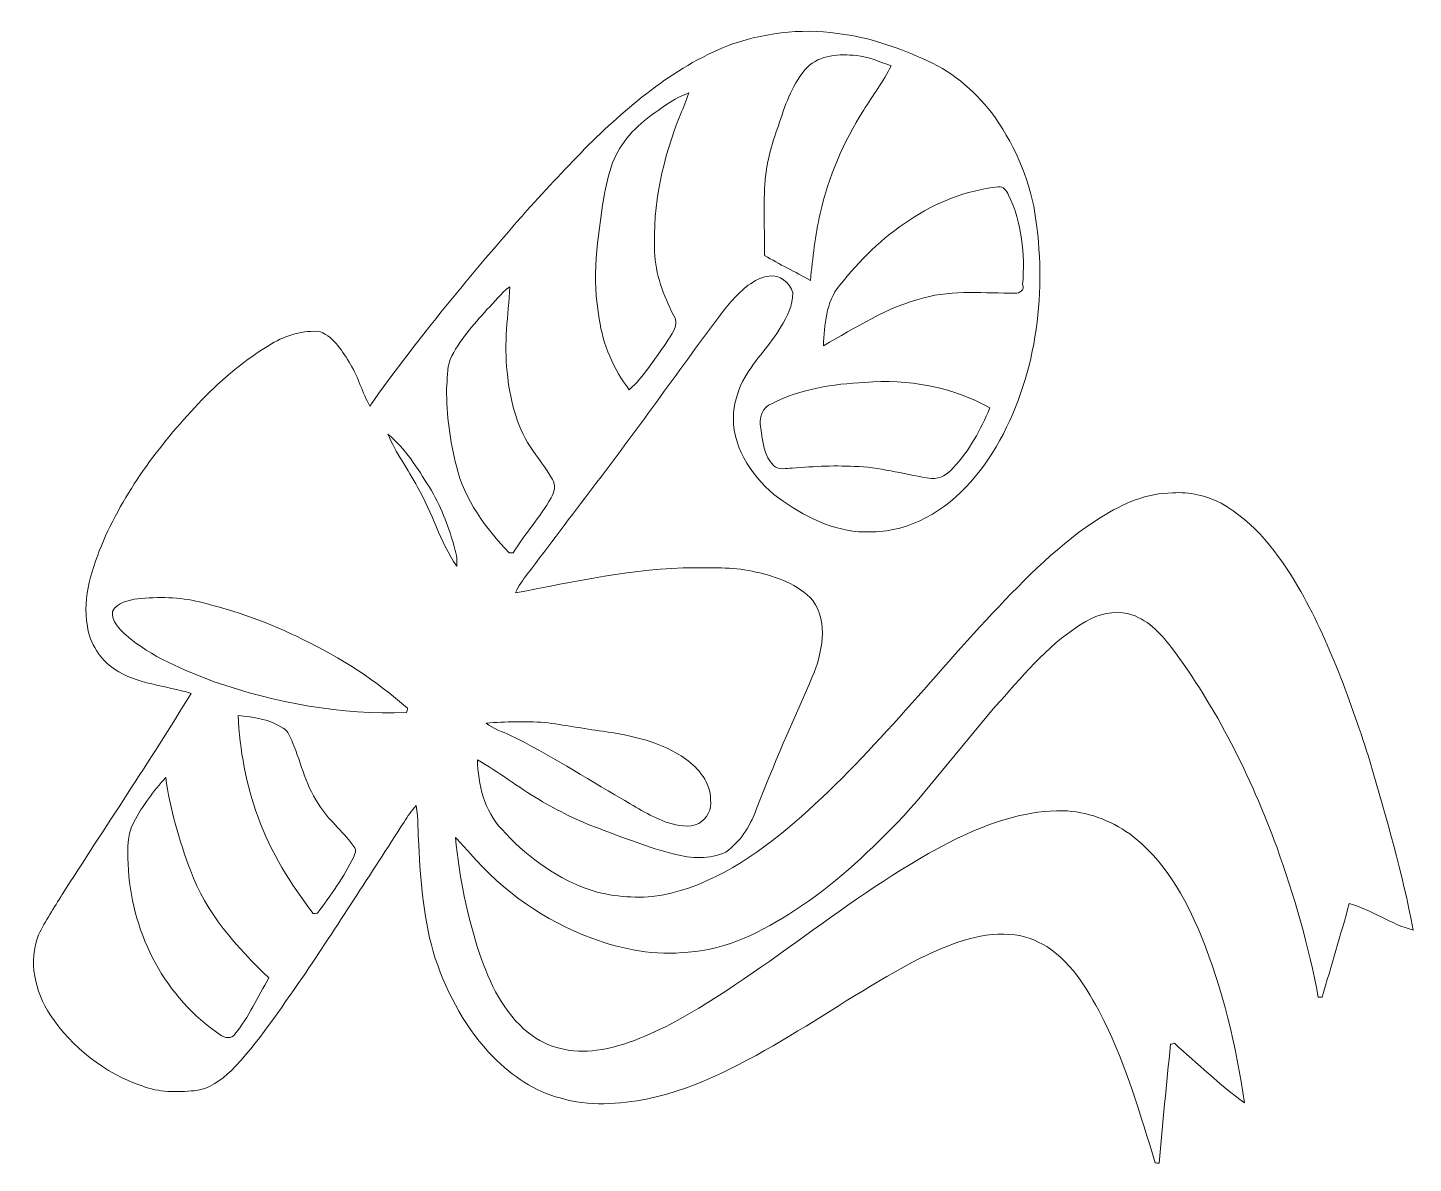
# Model space of a CAD drawing. Header units: centimetres. Extents: x -16.4 to 16.3, y -13.3 to 13.4.
import ezdxf

# ---------------------------------------------------------------- set-up
doc = ezdxf.new("R2010")
doc.units = ezdxf.units.CM
doc.header["$MEASUREMENT"] = 0
doc.layers.add('Layer 1', color=7, linetype='Continuous')

msp = doc.modelspace()

# ---------------------------------------------------------------- linework, layer by layer
at = {"layer": 'Layer 1', "color": 8, "lineweight": 9}
for points, knots in [([(0.22262, 13.05336), (1.0654, 13.33276), (1.98086, 13.43295), (2.85893, 13.27279), (2.85893, 13.27279), (3.54296, 13.17966), (4.19207, 12.93307), (4.81825, 12.65225), (4.81825, 12.65225), (5.45996, 12.36721), (5.99794, 11.88038), (6.4114, 11.3184), (6.4114, 11.3184), (6.90529, 10.59662), (7.26688, 9.77041), (7.37413, 8.89729), (7.37413, 8.89729), (7.62989, 7.08119), (7.37025, 5.15007), (6.43927, 3.55128), (6.43927, 3.55128), (5.97113, 2.78364), (5.33543, 2.06468), (4.47606, 1.73801), (4.47606, 1.73801), (4.07283, 1.5662), (3.62974, 1.5274), (3.19653, 1.54363), (3.19653, 1.54363), (2.45147, 1.61171), (1.77413, 1.98001), (1.18958, 2.42663), (1.18958, 2.42663), (0.63255, 2.90217), (0.18134, 3.59926), (0.24096, 4.35773), (0.24096, 4.35773), (0.26777, 4.64807), (0.36232, 4.92888), (0.5059, 5.18218), (0.5059, 5.18218), (0.74755, 5.6094), (1.11162, 5.95124), (1.35644, 6.37634), (1.35644, 6.37634), (1.50602, 6.61905), (1.64537, 6.88751), (1.63796, 7.18102), (1.63796, 7.18102), (1.56811, 7.41597), (1.33704, 7.61917), (1.07881, 7.5719), (1.07881, 7.5719), (0.89395, 7.56837), (0.73344, 7.45795), (0.58704, 7.35777), (0.58704, 7.35777), (0.32069, 7.15527), (0.10585, 6.89422), (-0.09382, 6.62822), (-0.09382, 6.62822), (-1.09783, 5.28978), (-2.05492, 3.91641), (-3.07762, 2.59173), (-3.07762, 2.59173), (-3.59514, 1.90981), (-4.10597, 1.22295), (-4.62737, 0.54385), (-4.62737, 0.54385), (-4.72791, 0.4038), (-4.8401, 0.26728), (-4.90042, 0.10359), (-4.90042, 0.10359), (-3.5066, 0.36394), (-2.11136, 0.69202), (-0.68508, 0.69731), (-0.68508, 0.69731), (-0.20107, 0.69696), (0.29106, 0.71389), (0.76519, 0.5936), (0.76519, 0.5936), (1.25731, 0.49023), (1.76214, 0.30432), (2.11139, -0.07316), (2.11139, -0.07316), (2.48392, -0.60691), (2.32905, -1.32022), (2.09834, -1.87938), (2.09834, -1.87938), (1.64184, -2.92254), (1.17512, -3.96182), (0.76731, -5.02545), (0.76731, -5.02545), (0.62408, -5.40751), (0.39618, -5.77404), (0.05505, -6.00829), (0.05505, -6.00829), (-0.32172, -6.19491), (-0.75987, -6.15681), (-1.15604, -6.0605), (-1.15604, -6.0605), (-1.76881, -5.90598), (-2.35548, -5.66856), (-2.94674, -5.44949), (-2.94674, -5.44949), (-3.43357, -5.26675), (-3.90418, -5.04168), (-4.34797, -4.77039), (-4.34797, -4.77039), (-4.84786, -4.48147), (-5.298, -4.11493), (-5.80389, -3.83588), (-5.80389, -3.83588), (-5.78801, -4.41973), (-5.63843, -5.03497), (-5.22851, -5.47242), (-5.22851, -5.47242), (-4.68276, -6.0672), (-4.02271, -6.57273), (-3.26353, -6.8606), (-3.26353, -6.8606), (-2.75871, -7.04792), (-2.2119, -7.09767), (-1.67744, -7.06027), (-1.67744, -7.06027), (-0.46953, -6.90117), (0.59339, -6.21749), (1.51026, -5.45372), (1.51026, -5.45372), (3.30731, -3.94701), (4.75264, -2.08399), (6.3479, -0.3776), (6.3479, -0.3776), (7.13636, 0.44825), (7.93822, 1.28186), (8.914, 1.889), (8.914, 1.889), (9.42059, 2.20685), (9.9928, 2.46684), (10.6031, 2.46049), (10.6031, 2.46049), (10.99716, 2.49683), (11.3898, 2.39206), (11.74116, 2.21884), (11.74116, 2.21884), (12.53562, 1.77611), (13.10077, 1.02716), (13.55374, 0.25705), (13.55374, 0.25705), (14.30304, -1.04365), (14.80821, -2.4664), (15.26153, -3.89233), (15.26153, -3.89233), (15.64465, -5.19902), (16.02106, -6.5117), (16.27718, -7.85014), (16.27718, -7.85014), (15.74766, -7.71009), (15.29505, -7.37177), (14.76729, -7.22467), (14.76729, -7.22467), (14.56303, -7.96162), (14.34114, -8.69327), (14.12876, -9.42776), (14.12876, -9.42776), (14.10478, -9.42812), (14.0568, -9.42917), (14.03316, -9.42952), (14.03316, -9.42952), (13.81691, -8.22302), (13.46343, -7.04404), (13.05456, -5.88976), (13.05456, -5.88976), (12.43966, -4.21829), (11.63745, -2.60539), (10.56783, -1.17664), (10.56783, -1.17664), (10.30183, -0.84009), (9.98927, -0.49719), (9.55712, -0.3896), (9.55712, -0.3896), (9.21175, -0.30987), (8.85368, -0.39454), (8.55276, -0.56951), (8.55276, -0.56951), (7.74525, -1.04047), (7.13459, -1.76614), (6.52499, -2.45934), (6.52499, -2.45934), (5.68785, -3.39068), (4.95619, -4.41197), (4.09718, -5.32355), (4.09718, -5.32355), (3.35423, -6.08025), (2.57953, -6.81827), (1.67888, -7.38589), (1.67888, -7.38589), (0.92711, -7.8826), (0.08891, -8.31475), (-0.8276, -8.3666), (-0.8276, -8.3666), (-1.59983, -8.46326), (-2.38194, -8.30522), (-3.10655, -8.0417), (-3.10655, -8.0417), (-4.21109, -7.63142), (-5.20522, -6.93433), (-5.97463, -6.04286), (-5.97463, -6.04286), (-6.08434, -5.91339), (-6.1997, -5.78851), (-6.31929, -5.66892), (-6.31929, -5.66892), (-6.23604, -6.59778), (-6.03742, -7.51606), (-5.7545, -8.40435), (-5.7545, -8.40435), (-5.50932, -9.09862), (-5.18829, -9.80665), (-4.59562, -10.27302), (-4.59562, -10.27302), (-4.15042, -10.63673), (-3.55599, -10.76655), (-2.99225, -10.68506), (-2.99225, -10.68506), (-2.28846, -10.58664), (-1.63793, -10.27478), (-1.01599, -9.94599), (-1.01599, -9.94599), (1.31693, -8.62237), (3.29884, -6.73395), (5.73548, -5.58319), (5.73548, -5.58319), (6.44985, -5.26322), (7.21926, -5.02545), (8.00913, -5.03427), (8.00913, -5.03427), (8.57639, -5.05156), (9.12532, -5.25476), (9.58675, -5.58072), (9.58675, -5.58072), (10.39003, -6.17656), (10.89767, -7.0765), (11.27338, -7.98489), (11.27338, -7.98489), (11.78526, -9.24502), (12.10241, -10.57994), (12.29185, -11.92437), (12.29185, -11.92437), (11.71083, -11.49398), (11.17743, -11.00115), (10.64085, -10.51749), (10.64085, -10.51749), (10.61863, -10.52384), (10.57418, -10.53619), (10.55195, -10.54254), (10.55195, -10.54254), (10.45176, -11.4767), (10.36639, -12.41262), (10.2856, -13.34924), (10.2856, -13.34924), (10.26197, -13.34677), (10.21469, -13.34219), (10.19106, -13.34007), (10.19106, -13.34007), (9.83123, -12.21083), (9.51619, -11.05901), (8.98209, -9.99538), (8.98209, -9.99538), (8.64942, -9.33463), (8.26701, -8.65483), (7.63307, -8.23926), (7.63307, -8.23926), (7.36601, -8.0865), (7.07003, -7.95774), (6.75747, -7.95386), (6.75747, -7.95386), (6.00888, -7.89318), (5.30191, -8.2001), (4.64186, -8.51407), (4.64186, -8.51407), (3.57859, -9.05629), (2.59293, -9.73397), (1.56917, -10.34463), (1.56917, -10.34463), (0.5186, -10.9687), (-0.5736, -11.56948), (-1.77834, -11.83089), (-1.77834, -11.83089), (-2.45849, -11.96071), (-3.17746, -12.01115), (-3.84844, -11.80901), (-3.84844, -11.80901), (-4.45698, -11.66226), (-4.98262, -11.2862), (-5.41971, -10.84981), (-5.41971, -10.84981), (-6.06, -10.20035), (-6.50556, -9.37908), (-6.79554, -8.51936), (-6.79554, -8.51936), (-7.06895, -7.65576), (-7.14127, -6.74383), (-7.18819, -5.84425), (-7.18819, -5.84425), (-7.21112, -5.53415), (-7.19418, -5.22054), (-7.2478, -4.91397), (-7.2478, -4.91397), (-7.35646, -5.0325), (-7.44571, -5.16656), (-7.53356, -5.30062), (-7.53356, -5.30062), (-8.32237, -6.53075), (-9.11929, -7.75524), (-9.92927, -8.97127), (-9.92927, -8.97127), (-10.46726, -9.72022), (-10.96326, -10.50726), (-11.61272, -11.16802), (-11.61272, -11.16802), (-11.85508, -11.39203), (-12.14119, -11.60722), (-12.48162, -11.63686), (-12.48162, -11.63686), (-12.8926, -11.67425), (-13.32334, -11.67954), (-13.71352, -11.52644), (-13.71352, -11.52644), (-14.59581, -11.22446), (-15.36628, -10.62192), (-15.8831, -9.84722), (-15.8831, -9.84722), (-16.23482, -9.30217), (-16.41227, -8.58321), (-16.15544, -7.96443), (-16.15544, -7.96443), (-15.99775, -7.63001), (-15.78961, -7.32239), (-15.59629, -7.00841), (-15.59629, -7.00841), (-14.58946, -5.42479), (-13.53501, -3.87116), (-12.55887, -2.26814), (-12.55887, -2.26814), (-13.15966, -2.07623), (-13.82711, -2.05471), (-14.36545, -1.6977), (-14.36545, -1.6977), (-14.70235, -1.46134), (-14.95282, -1.09198), (-15.00292, -0.67817), (-15.00292, -0.67817), (-15.12921, 0.01469), (-14.88862, 0.70155), (-14.6258, 1.33231), (-14.6258, 1.33231), (-14.07794, 2.57832), (-13.24467, 3.68075), (-12.30135, 4.65408), (-12.30135, 4.65408), (-11.81204, 5.16067), (-11.2663, 5.6161), (-10.66199, 5.97876), (-10.66199, 5.97876), (-10.31521, 6.17914), (-9.91163, 6.31213), (-9.50805, 6.26274), (-9.50805, 6.26274), (-9.17009, 6.11952), (-8.97924, 5.79037), (-8.79721, 5.49192), (-8.79721, 5.49192), (-8.60353, 5.185), (-8.5238, 4.82305), (-8.34106, 4.51049), (-8.34106, 4.51049), (-7.19806, 6.11987), (-5.93688, 7.64105), (-4.63337, 9.12201), (-4.63337, 9.12201), (-4.16171, 9.64905), (-3.6724, 10.15988), (-3.18204, 10.66929), (-3.18204, 10.66929), (-2.1865, 11.63625), (-1.0943, 12.56265), (0.22262, 13.05336), (0.22262, 13.05336), (0.22262, 13.05336), (0.22262, 13.05336), (0.22262, 13.05336)], [0, 0, 0, 0, 0.01010101, 0.01010101, 0.01010101, 0.01010101, 0.02020202, 0.02020202, 0.02020202, 0.02020202, 0.03030303, 0.03030303, 0.03030303, 0.03030303, 0.04040404, 0.04040404, 0.04040404, 0.04040404, 0.05050505, 0.05050505, 0.05050505, 0.05050505, 0.06060606, 0.06060606, 0.06060606, 0.06060606, 0.07070707, 0.07070707, 0.07070707, 0.07070707, 0.08080808, 0.08080808, 0.08080808, 0.08080808, 0.09090909, 0.09090909, 0.09090909, 0.09090909, 0.1010101, 0.1010101, 0.1010101, 0.1010101, 0.11111111, 0.11111111, 0.11111111, 0.11111111, 0.12121212, 0.12121212, 0.12121212, 0.12121212, 0.13131313, 0.13131313, 0.13131313, 0.13131313, 0.14141414, 0.14141414, 0.14141414, 0.14141414, 0.15151515, 0.15151515, 0.15151515, 0.15151515, 0.16161616, 0.16161616, 0.16161616, 0.16161616, 0.17171717, 0.17171717, 0.17171717, 0.17171717, 0.18181818, 0.18181818, 0.18181818, 0.18181818, 0.19191919, 0.19191919, 0.19191919, 0.19191919, 0.2020202, 0.2020202, 0.2020202, 0.2020202, 0.21212121, 0.21212121, 0.21212121, 0.21212121, 0.22222222, 0.22222222, 0.22222222, 0.22222222, 0.23232323, 0.23232323, 0.23232323, 0.23232323, 0.24242424, 0.24242424, 0.24242424, 0.24242424, 0.25252525, 0.25252525, 0.25252525, 0.25252525, 0.26262626, 0.26262626, 0.26262626, 0.26262626, 0.27272727, 0.27272727, 0.27272727, 0.27272727, 0.28282828, 0.28282828, 0.28282828, 0.28282828, 0.29292929, 0.29292929, 0.29292929, 0.29292929, 0.3030303, 0.3030303, 0.3030303, 0.3030303, 0.31313131, 0.31313131, 0.31313131, 0.31313131, 0.32323232, 0.32323232, 0.32323232, 0.32323232, 0.33333333, 0.33333333, 0.33333333, 0.33333333, 0.34343434, 0.34343434, 0.34343434, 0.34343434, 0.35353535, 0.35353535, 0.35353535, 0.35353535, 0.36363636, 0.36363636, 0.36363636, 0.36363636, 0.37373737, 0.37373737, 0.37373737, 0.37373737, 0.38383838, 0.38383838, 0.38383838, 0.38383838, 0.39393939, 0.39393939, 0.39393939, 0.39393939, 0.4040404, 0.4040404, 0.4040404, 0.4040404, 0.41414141, 0.41414141, 0.41414141, 0.41414141, 0.42424242, 0.42424242, 0.42424242, 0.42424242, 0.43434343, 0.43434343, 0.43434343, 0.43434343, 0.44444444, 0.44444444, 0.44444444, 0.44444444, 0.45454545, 0.45454545, 0.45454545, 0.45454545, 0.46464646, 0.46464646, 0.46464646, 0.46464646, 0.47474747, 0.47474747, 0.47474747, 0.47474747, 0.48484848, 0.48484848, 0.48484848, 0.48484848, 0.49494949, 0.49494949, 0.49494949, 0.49494949, 0.50505051, 0.50505051, 0.50505051, 0.50505051, 0.51515152, 0.51515152, 0.51515152, 0.51515152, 0.52525253, 0.52525253, 0.52525253, 0.52525253, 0.53535354, 0.53535354, 0.53535354, 0.53535354, 0.54545455, 0.54545455, 0.54545455, 0.54545455, 0.55555556, 0.55555556, 0.55555556, 0.55555556, 0.56565657, 0.56565657, 0.56565657, 0.56565657, 0.57575758, 0.57575758, 0.57575758, 0.57575758, 0.58585859, 0.58585859, 0.58585859, 0.58585859, 0.5959596, 0.5959596, 0.5959596, 0.5959596, 0.60606061, 0.60606061, 0.60606061, 0.60606061, 0.61616162, 0.61616162, 0.61616162, 0.61616162, 0.62626263, 0.62626263, 0.62626263, 0.62626263, 0.63636364, 0.63636364, 0.63636364, 0.63636364, 0.64646465, 0.64646465, 0.64646465, 0.64646465, 0.65656566, 0.65656566, 0.65656566, 0.65656566, 0.66666667, 0.66666667, 0.66666667, 0.66666667, 0.67676768, 0.67676768, 0.67676768, 0.67676768, 0.68686869, 0.68686869, 0.68686869, 0.68686869, 0.6969697, 0.6969697, 0.6969697, 0.6969697, 0.70707071, 0.70707071, 0.70707071, 0.70707071, 0.71717172, 0.71717172, 0.71717172, 0.71717172, 0.72727273, 0.72727273, 0.72727273, 0.72727273, 0.73737374, 0.73737374, 0.73737374, 0.73737374, 0.74747475, 0.74747475, 0.74747475, 0.74747475, 0.75757576, 0.75757576, 0.75757576, 0.75757576, 0.76767677, 0.76767677, 0.76767677, 0.76767677, 0.77777778, 0.77777778, 0.77777778, 0.77777778, 0.78787879, 0.78787879, 0.78787879, 0.78787879, 0.7979798, 0.7979798, 0.7979798, 0.7979798, 0.80808081, 0.80808081, 0.80808081, 0.80808081, 0.81818182, 0.81818182, 0.81818182, 0.81818182, 0.82828283, 0.82828283, 0.82828283, 0.82828283, 0.83838384, 0.83838384, 0.83838384, 0.83838384, 0.84848485, 0.84848485, 0.84848485, 0.84848485, 0.85858586, 0.85858586, 0.85858586, 0.85858586, 0.86868687, 0.86868687, 0.86868687, 0.86868687, 0.87878788, 0.87878788, 0.87878788, 0.87878788, 0.88888889, 0.88888889, 0.88888889, 0.88888889, 0.8989899, 0.8989899, 0.8989899, 0.8989899, 0.90909091, 0.90909091, 0.90909091, 0.90909091, 0.91919192, 0.91919192, 0.91919192, 0.91919192, 0.92929293, 0.92929293, 0.92929293, 0.92929293, 0.93939394, 0.93939394, 0.93939394, 0.93939394, 0.94949495, 0.94949495, 0.94949495, 0.94949495, 0.95959596, 0.95959596, 0.95959596, 0.95959596, 0.96969697, 0.96969697, 0.96969697, 0.96969697, 0.97979798, 0.97979798, 0.97979798, 0.97979798, 1, 1, 1, 1]), ([(1.97486, 12.49809), (1.64431, 12.13438), (1.47674, 11.66307), (1.32822, 11.2041), (1.32822, 11.2041), (1.16524, 10.76631), (1.02836, 10.31403), (0.98779, 9.84697), (0.98779, 9.84697), (0.9384, 9.25254), (0.97544, 8.65599), (0.97298, 8.0605), (0.97298, 8.0605), (1.32716, 7.85518), (1.69335, 7.67068), (2.05283, 7.47454), (2.05283, 7.47454), (2.10998, 8.00194), (2.1629, 8.53181), (2.28354, 9.04969), (2.28354, 9.04969), (2.47616, 9.91399), (2.83529, 10.73667), (3.30731, 11.48421), (3.30731, 11.48421), (3.52321, 11.83381), (3.77509, 12.1633), (3.95642, 12.53372), (3.95642, 12.53372), (3.68901, 12.62897), (3.42619, 12.74997), (3.14009, 12.77537), (3.14009, 12.77537), (2.73828, 12.82159), (2.28425, 12.79195), (1.97486, 12.49809), (1.97486, 12.49809), (1.97486, 12.49809), (1.97486, 12.49809), (1.97486, 12.49809)], [0, 0, 0, 0, 0.09090909, 0.09090909, 0.09090909, 0.09090909, 0.18181818, 0.18181818, 0.18181818, 0.18181818, 0.27272727, 0.27272727, 0.27272727, 0.27272727, 0.36363636, 0.36363636, 0.36363636, 0.36363636, 0.45454545, 0.45454545, 0.45454545, 0.45454545, 0.54545455, 0.54545455, 0.54545455, 0.54545455, 0.63636364, 0.63636364, 0.63636364, 0.63636364, 0.72727273, 0.72727273, 0.72727273, 0.72727273, 0.81818182, 0.81818182, 0.81818182, 0.81818182, 1, 1, 1, 1]), ([(-1.63617, 11.41612), (-2.05809, 11.12191), (-2.42921, 10.72926), (-2.61477, 10.24243), (-2.61477, 10.24243), (-2.70932, 9.97643), (-2.77141, 9.69986), (-2.81939, 9.42222), (-2.81939, 9.42222), (-2.97179, 8.47995), (-3.10937, 7.5144), (-2.92663, 6.56507), (-2.92663, 6.56507), (-2.84267, 5.95724), (-2.5922, 5.37904), (-2.22002, 4.89254), (-2.22002, 4.89254), (-1.86971, 5.20158), (-1.63017, 5.61328), (-1.35642, 5.98652), (-1.35642, 5.98652), (-1.24459, 6.18654), (-1.00681, 6.41902), (-1.17932, 6.65503), (-1.17932, 6.65503), (-1.40827, 7.12493), (-1.60865, 7.62059), (-1.62312, 8.15116), (-1.62312, 8.15116), (-1.66792, 9.25782), (-1.42979, 10.36731), (-1.00964, 11.38896), (-1.00964, 11.38896), (-0.94331, 11.55723), (-0.87064, 11.72269), (-0.81455, 11.89484), (-0.81455, 11.89484), (-1.11759, 11.79254), (-1.37441, 11.59286), (-1.63617, 11.41612), (-1.63617, 11.41612), (-1.63617, 11.41612), (-1.63617, 11.41612), (-1.63617, 11.41612)], [0, 0, 0, 0, 0.08333333, 0.08333333, 0.08333333, 0.08333333, 0.16666667, 0.16666667, 0.16666667, 0.16666667, 0.25, 0.25, 0.25, 0.25, 0.33333333, 0.33333333, 0.33333333, 0.33333333, 0.41666667, 0.41666667, 0.41666667, 0.41666667, 0.5, 0.5, 0.5, 0.5, 0.58333333, 0.58333333, 0.58333333, 0.58333333, 0.66666667, 0.66666667, 0.66666667, 0.66666667, 0.75, 0.75, 0.75, 0.75, 0.83333333, 0.83333333, 0.83333333, 0.83333333, 1, 1, 1, 1]), ([(2.74321, 7.356), (2.41301, 6.9623), (2.3922, 6.4222), (2.35869, 5.9329), (2.35869, 5.9329), (3.12316, 6.35482), (3.86681, 6.85329), (4.72759, 7.06143), (4.72759, 7.06143), (5.43103, 7.2544), (6.16657, 7.16903), (6.88588, 7.17044), (6.88588, 7.17044), (6.98889, 7.16974), (7.11484, 7.24417), (7.0598, 7.38034), (7.0598, 7.38034), (7.12224, 8.09366), (7.03969, 8.83344), (6.73031, 9.48572), (6.73031, 9.48572), (6.68127, 9.58027), (6.61001, 9.70585), (6.48301, 9.67904), (6.48301, 9.67904), (4.95901, 9.51711), (3.66573, 8.52828), (2.74321, 7.356), (2.74321, 7.356), (2.74321, 7.356), (2.74321, 7.356), (2.74321, 7.356)], [0, 0, 0, 0, 0.11111111, 0.11111111, 0.11111111, 0.11111111, 0.22222222, 0.22222222, 0.22222222, 0.22222222, 0.33333333, 0.33333333, 0.33333333, 0.33333333, 0.44444444, 0.44444444, 0.44444444, 0.44444444, 0.55555556, 0.55555556, 0.55555556, 0.55555556, 0.66666667, 0.66666667, 0.66666667, 0.66666667, 0.77777778, 0.77777778, 0.77777778, 0.77777778, 1, 1, 1, 1]), ([(-5.57705, 6.78521), (-5.90019, 6.42044), (-6.23816, 6.05566), (-6.44594, 5.60905), (-6.44594, 5.60905), (-6.52391, 5.3875), (-6.50662, 5.14584), (-6.53061, 4.91513), (-6.53061, 4.91513), (-6.52602, 4.30094), (-6.45582, 3.68463), (-6.29813, 3.0902), (-6.29813, 3.0902), (-6.11151, 2.29751), (-5.6021, 1.63076), (-5.0567, 1.04656), (-5.0567, 1.04656), (-5.03271, 1.04762), (-4.98438, 1.04938), (-4.96039, 1.05044), (-4.96039, 1.05044), (-4.6817, 1.49565), (-4.32786, 1.88935), (-4.06363, 2.34373), (-4.06363, 2.34373), (-3.98461, 2.47214), (-3.94969, 2.6457), (-4.03012, 2.78117), (-4.03012, 2.78117), (-4.18957, 3.05034), (-4.38254, 3.29764), (-4.56105, 3.55411), (-4.56105, 3.55411), (-4.89266, 4.08081), (-5.044, 4.70028), (-5.10009, 5.31448), (-5.10009, 5.31448), (-5.18159, 5.9844), (-5.07399, 6.65503), (-5.03977, 7.3239), (-5.03977, 7.3239), (-5.24509, 7.17256), (-5.39925, 6.96548), (-5.57705, 6.78521), (-5.57705, 6.78521), (-5.57705, 6.78521), (-5.57705, 6.78521), (-5.57705, 6.78521)], [0, 0, 0, 0, 0.07692308, 0.07692308, 0.07692308, 0.07692308, 0.15384615, 0.15384615, 0.15384615, 0.15384615, 0.23076923, 0.23076923, 0.23076923, 0.23076923, 0.30769231, 0.30769231, 0.30769231, 0.30769231, 0.38461538, 0.38461538, 0.38461538, 0.38461538, 0.46153846, 0.46153846, 0.46153846, 0.46153846, 0.53846154, 0.53846154, 0.53846154, 0.53846154, 0.61538462, 0.61538462, 0.61538462, 0.61538462, 0.69230769, 0.69230769, 0.69230769, 0.69230769, 0.76923077, 0.76923077, 0.76923077, 0.76923077, 0.84615385, 0.84615385, 0.84615385, 0.84615385, 1, 1, 1, 1]), ([(3.33623, 5.06823), (2.58905, 5.03013), (1.82352, 4.91265), (1.15007, 4.57187), (1.15007, 4.57187), (0.91265, 4.49004), (0.82975, 4.21627), (0.88125, 3.99014), (0.88125, 3.99014), (0.9317, 3.68569), (0.94687, 3.3248), (1.19346, 3.10149), (1.19346, 3.10149), (1.30741, 2.9812), (1.48415, 3.05598), (1.62667, 3.04223), (1.62667, 3.04223), (2.14737, 3.09338), (2.6716, 3.11208), (3.19442, 3.08209), (3.19442, 3.08209), (3.7758, 3.05246), (4.33671, 2.87995), (4.91139, 2.8034), (4.91139, 2.8034), (5.11353, 2.78611), (5.29486, 2.90746), (5.42468, 3.05034), (5.42468, 3.05034), (5.80215, 3.45921), (6.07061, 3.95592), (6.28828, 4.46463), (6.28828, 4.46463), (5.39822, 4.96698), (4.34976, 5.15713), (3.33623, 5.06823), (3.33623, 5.06823), (3.33623, 5.06823), (3.33623, 5.06823), (3.33623, 5.06823)], [0, 0, 0, 0, 0.09090909, 0.09090909, 0.09090909, 0.09090909, 0.18181818, 0.18181818, 0.18181818, 0.18181818, 0.27272727, 0.27272727, 0.27272727, 0.27272727, 0.36363636, 0.36363636, 0.36363636, 0.36363636, 0.45454545, 0.45454545, 0.45454545, 0.45454545, 0.54545455, 0.54545455, 0.54545455, 0.54545455, 0.63636364, 0.63636364, 0.63636364, 0.63636364, 0.72727273, 0.72727273, 0.72727273, 0.72727273, 0.81818182, 0.81818182, 0.81818182, 0.81818182, 1, 1, 1, 1]), ([(-7.91702, 3.84973), (-7.72723, 3.40876), (-7.44289, 3.01683), (-7.21394, 2.59631), (-7.21394, 2.59631), (-6.86116, 1.99836), (-6.69042, 1.30762), (-6.29072, 0.73576), (-6.29072, 0.73576), (-6.26955, 0.90192), (-6.31083, 1.06738), (-6.35634, 1.22613), (-6.35634, 1.22613), (-6.49462, 1.70238), (-6.67419, 2.17122), (-6.93595, 2.5942), (-6.93595, 2.5942), (-7.21641, 3.0454), (-7.50251, 3.50719), (-7.91702, 3.84973), (-7.91702, 3.84973), (-7.91702, 3.84973), (-7.91702, 3.84973), (-7.91702, 3.84973)], [0, 0, 0, 0, 0.14285714, 0.14285714, 0.14285714, 0.14285714, 0.28571429, 0.28571429, 0.28571429, 0.28571429, 0.42857143, 0.42857143, 0.42857143, 0.42857143, 0.57142857, 0.57142857, 0.57142857, 0.57142857, 0.71428571, 0.71428571, 0.71428571, 0.71428571, 1, 1, 1, 1]), ([(-13.82111, -0.03294), (-14.04019, -0.07174), (-14.29525, -0.11655), (-14.41131, -0.33315), (-14.41131, -0.33315), (-14.43742, -0.57269), (-14.24974, -0.74802), (-14.09275, -0.89619), (-14.09275, -0.89619), (-13.4888, -1.41195), (-12.74444, -1.71004), (-12.01136, -1.99086), (-12.01136, -1.99086), (-10.55898, -2.49533), (-9.01593, -2.77437), (-7.47535, -2.71864), (-7.47535, -2.71864), (-7.469, -2.69324), (-7.45594, -2.64279), (-7.44959, -2.61774), (-7.44959, -2.61774), (-8.19466, -1.96546), (-9.02933, -1.41653), (-9.92504, -0.9932), (-9.92504, -0.9932), (-10.69621, -0.60267), (-11.51783, -0.31622), (-12.35673, -0.11055), (-12.35673, -0.11055), (-12.83439, 0.00869), (-13.33287, 0.01151), (-13.82111, -0.03294), (-13.82111, -0.03294), (-13.82111, -0.03294), (-13.82111, -0.03294), (-13.82111, -0.03294)], [0, 0, 0, 0, 0.1, 0.1, 0.1, 0.1, 0.2, 0.2, 0.2, 0.2, 0.3, 0.3, 0.3, 0.3, 0.4, 0.4, 0.4, 0.4, 0.5, 0.5, 0.5, 0.5, 0.6, 0.6, 0.6, 0.6, 0.7, 0.7, 0.7, 0.7, 0.8, 0.8, 0.8, 0.8, 1, 1, 1, 1]), ([(-11.44939, -2.78461), (-11.41023, -3.60199), (-11.2603, -4.41797), (-10.9749, -5.18596), (-10.9749, -5.18596), (-10.6828, -6.01393), (-10.21431, -6.76464), (-9.67668, -7.45468), (-9.67668, -7.45468), (-9.65199, -7.45432), (-9.6026, -7.45432), (-9.57755, -7.45397), (-9.57755, -7.45397), (-9.26464, -7.02817), (-8.94996, -6.59778), (-8.7203, -6.11977), (-8.7203, -6.11977), (-8.69878, -6.0538), (-8.64516, -5.97195), (-8.69596, -5.90739), (-8.69596, -5.90739), (-8.93091, -5.55991), (-9.2724, -5.30132), (-9.50135, -4.94854), (-9.50135, -4.94854), (-9.84037, -4.4984), (-9.95255, -3.93466), (-10.16175, -3.42243), (-10.16175, -3.42243), (-10.22454, -3.30213), (-10.26406, -3.15749), (-10.38859, -3.08341), (-10.38859, -3.08341), (-10.70044, -2.87597), (-11.08567, -2.82906), (-11.44939, -2.78461), (-11.44939, -2.78461), (-11.44939, -2.78461), (-11.44939, -2.78461), (-11.44939, -2.78461)], [0, 0, 0, 0, 0.09090909, 0.09090909, 0.09090909, 0.09090909, 0.18181818, 0.18181818, 0.18181818, 0.18181818, 0.27272727, 0.27272727, 0.27272727, 0.27272727, 0.36363636, 0.36363636, 0.36363636, 0.36363636, 0.45454545, 0.45454545, 0.45454545, 0.45454545, 0.54545455, 0.54545455, 0.54545455, 0.54545455, 0.63636364, 0.63636364, 0.63636364, 0.63636364, 0.72727273, 0.72727273, 0.72727273, 0.72727273, 0.81818182, 0.81818182, 0.81818182, 0.81818182, 1, 1, 1, 1]), ([(-5.59398, -2.96664), (-5.43065, -3.10987), (-5.21616, -3.16419), (-5.02495, -3.25803), (-5.02495, -3.25803), (-4.11549, -3.69901), (-3.26777, -4.25181), (-2.39429, -4.75769), (-2.39429, -4.75769), (-2.04081, -4.96548), (-1.68909, -5.18667), (-1.29821, -5.31896), (-1.29821, -5.31896), (-1.0689, -5.38599), (-0.80785, -5.44349), (-0.58172, -5.33625), (-0.58172, -5.33625), (-0.3891, -5.22653), (-0.2621, -5.00075), (-0.30196, -4.77604), (-0.30196, -4.77604), (-0.29879, -4.37493), (-0.57889, -4.03661), (-0.88863, -3.81436), (-0.88863, -3.81436), (-1.45696, -3.40514), (-2.16322, -3.26332), (-2.84161, -3.15784), (-2.84161, -3.15784), (-3.3041, -3.10105), (-3.7613, -3.00721), (-4.22379, -2.95217), (-4.22379, -2.95217), (-4.67994, -2.92148), (-5.13855, -2.93524), (-5.59398, -2.96664), (-5.59398, -2.96664), (-5.59398, -2.96664), (-5.59398, -2.96664), (-5.59398, -2.96664)], [0, 0, 0, 0, 0.09090909, 0.09090909, 0.09090909, 0.09090909, 0.18181818, 0.18181818, 0.18181818, 0.18181818, 0.27272727, 0.27272727, 0.27272727, 0.27272727, 0.36363636, 0.36363636, 0.36363636, 0.36363636, 0.45454545, 0.45454545, 0.45454545, 0.45454545, 0.54545455, 0.54545455, 0.54545455, 0.54545455, 0.63636364, 0.63636364, 0.63636364, 0.63636364, 0.72727273, 0.72727273, 0.72727273, 0.72727273, 0.81818182, 0.81818182, 0.81818182, 0.81818182, 1, 1, 1, 1]), ([(-13.91107, -5.30555), (-14.10263, -5.64845), (-14.04901, -6.06297), (-14.03454, -6.43797), (-14.03454, -6.43797), (-13.93859, -7.96197), (-13.15189, -9.46339), (-11.87166, -10.31817), (-11.87166, -10.31817), (-11.775, -10.40037), (-11.60426, -10.41625), (-11.52418, -10.30512), (-11.52418, -10.30512), (-11.19468, -9.90366), (-10.98513, -9.42211), (-10.72478, -8.97691), (-10.72478, -8.97691), (-11.47973, -8.24559), (-12.21527, -7.44233), (-12.57546, -6.43515), (-12.57546, -6.43515), (-12.83581, -5.72571), (-13.05911, -4.9997), (-13.15542, -4.24863), (-13.15542, -4.24863), (-13.44329, -4.57248), (-13.70999, -4.91997), (-13.91107, -5.30555)], [0, 0, 0, 0, 0.125, 0.125, 0.125, 0.125, 0.25, 0.25, 0.25, 0.25, 0.375, 0.375, 0.375, 0.375, 0.5, 0.5, 0.5, 0.5, 0.625, 0.625, 0.625, 0.625, 0.75, 0.75, 0.75, 0.75, 1, 1, 1, 1])]:
    msp.add_open_spline(points, degree=3, knots=knots, dxfattribs=at)

doc.saveas('drawing.dxf')
